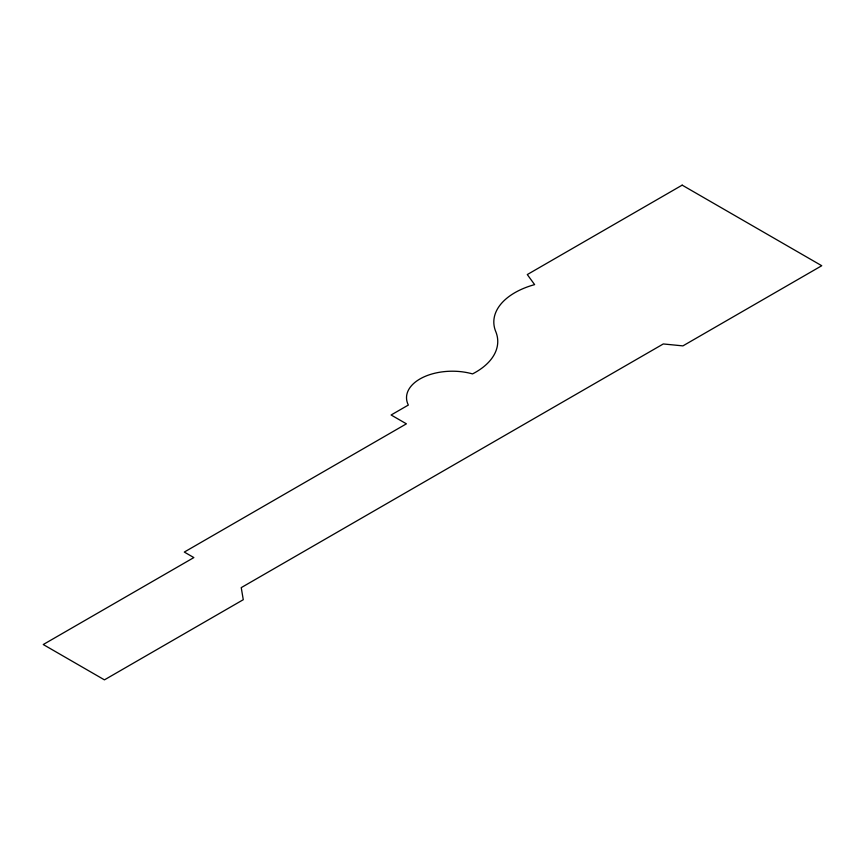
<?xml version="1.0" encoding="UTF-8"?>
<svg xmlns="http://www.w3.org/2000/svg" width="865" height="865" viewBox="0 0 865 865"><rect width="100%" height="100%" fill="white"/><g stroke="black" fill="none" stroke-linecap="round" stroke-linejoin="round"><path stroke-width="1.3" d="M682.171 185.142L527.293 274.562L534.624 284.617A71.795 41.455 0 0 0 495.926 331.987A75.168 43.391 0 0 1 472.539 373.907A45.856 26.48 0 0 0 422.877 377.41A45.856 26.48 0 0 0 408.334 405.058L391.11 414.995L406.409 423.828L184.299 552.065L193.857 557.579L43.25 644.533L104.438 679.858L243.27 599.705L241.238 587.627L663.293 343.956L682.918 345.881L821.75 265.728L682.171 185.142"/></g></svg>
